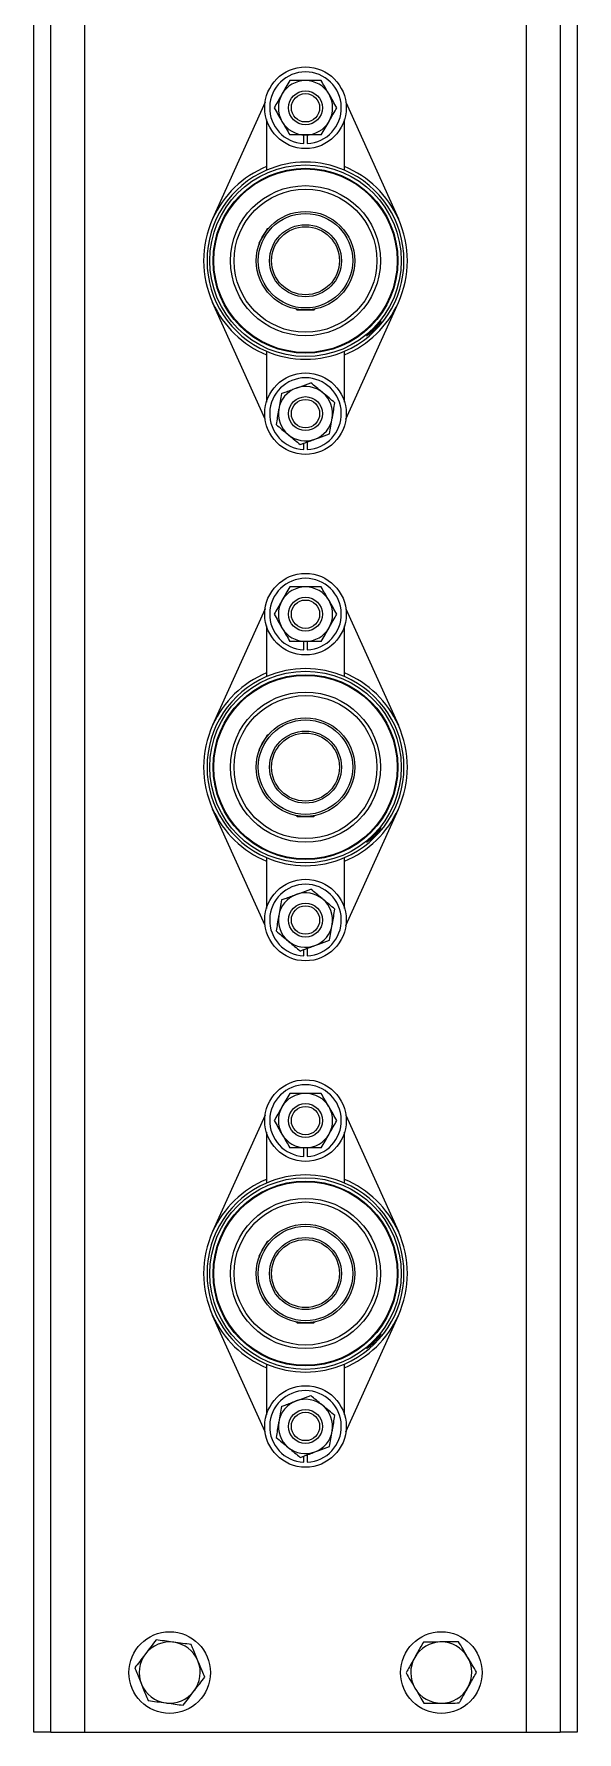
# Model space of a CAD drawing. Header units: millimetres. Extents: x -361 to 14022, y -1822 to 1455.
# Drawn here: x 3922.23 to 3934.54, y 491.01 to 529.44 of the extents above; entities that cross this region are included whole.
import ezdxf

# ---------------------------------------------------------------- set-up
doc = ezdxf.new("R2010")
doc.units = ezdxf.units.MM

msp = doc.modelspace()

# ---------------------------------------------------------------- linework, layer by layer
at = {"color": 7, "linetype": 'Continuous', "lineweight": 25}
for p, q in [((3922.229776, 491.006668), (3922.229776, 614.852822)), ((3922.614391, 491.006668), (3922.614391, 614.852822)), ((3923.383622, 491.006668), (3923.383622, 614.852822)), ((3933.383622, 614.852822), (3933.383622, 491.006668)), ((3934.152853, 614.852822), (3934.152853, 491.006668)), ((3934.537468, 614.852822), (3934.537468, 491.006668)), ((3927.468819, 527.892147), (3926.279964, 525.256017)), ((3929.298426, 527.892147), (3930.487281, 525.256017)), ((3927.499007, 527.505158), (3927.499007, 526.355314)), ((3929.268238, 526.355314), (3929.268238, 527.505158)), ((3928.343238, 526.958304), (3928.343238, 527.153453)), ((3928.424007, 527.153453), (3928.424007, 526.958304)), ((3927.512238, 525.028787), (3927.323104, 524.701196)), ((3927.53919, 525.036008), (3927.512238, 525.028787)), ((3927.323104, 524.701196), (3927.330325, 524.674244)), ((3927.468818, 520.722451), (3926.279964, 523.358581)), ((3928.174757, 523.211645), (3928.194488, 523.191914)), ((3928.194488, 523.191914), (3928.572757, 523.191914)), ((3928.572757, 523.191914), (3928.592487, 523.211645)), ((3929.298426, 520.722451), (3930.487281, 523.358581)), ((3927.499007, 522.259284), (3927.499007, 521.10944)), ((3929.268238, 521.109439), (3929.268238, 522.259284)), ((3928.343238, 520.035227), (3928.343238, 520.174902)), ((3928.424007, 520.20471), (3928.424007, 520.035227)), ((3927.468819, 516.430608), (3926.279964, 513.794478)), ((3929.298426, 516.430608), (3930.487281, 513.794478)), ((3927.499007, 516.04362), (3927.499007, 514.893775)), ((3929.268238, 514.893775), (3929.268238, 516.04362)), ((3928.343238, 515.496766), (3928.343238, 515.691914)), ((3928.424007, 515.691914), (3928.424007, 515.496766)), ((3927.512238, 513.567248), (3927.323104, 513.239657)), ((3927.53919, 513.57447), (3927.512238, 513.567248)), ((3927.323104, 513.239657), (3927.330325, 513.212705)), ((3927.468819, 509.260913), (3926.279964, 511.897042)), ((3928.174757, 511.750106), (3928.194488, 511.730376)), ((3928.194488, 511.730376), (3928.572757, 511.730376)), ((3928.572757, 511.730376), (3928.592487, 511.750106)), ((3929.298426, 509.260913), (3930.487281, 511.897042)), ((3927.499007, 510.797745), (3927.499007, 509.647901)), ((3929.268238, 509.647901), (3929.268238, 510.797745)), ((3928.343238, 508.573689), (3928.343238, 508.713364)), ((3928.424007, 508.743172), (3928.424007, 508.573689)), ((3927.468819, 504.96907), (3926.279964, 502.33294)), ((3929.298426, 504.96907), (3930.487281, 502.33294)), ((3927.499007, 504.582081), (3927.499007, 503.432237)), ((3929.268238, 503.432237), (3929.268238, 504.582081)), ((3928.343238, 504.035227), (3928.343238, 504.230376)), ((3928.424007, 504.230376), (3928.424007, 504.035227)), ((3927.512238, 502.10571), (3927.323104, 501.778119)), ((3927.53919, 502.112931), (3927.512238, 502.10571)), ((3927.323104, 501.778119), (3927.330325, 501.751167)), ((3927.468819, 497.799374), (3926.279964, 500.435504)), ((3929.298426, 497.799374), (3930.487281, 500.435504)), ((3928.174757, 500.288568), (3928.194488, 500.268837)), ((3928.194488, 500.268837), (3928.572757, 500.268837)), ((3928.572757, 500.268837), (3928.592487, 500.288568)), ((3927.499007, 499.336207), (3927.499007, 498.186363)), ((3929.268238, 498.186363), (3929.268238, 499.336207)), ((3928.343238, 497.11215), (3928.343238, 497.251825)), ((3928.424007, 497.281633), (3928.424007, 497.11215)), ((3922.614391, 491.006668), (3922.229776, 491.006668)), ((3922.614391, 491.006668), (3923.383622, 491.006668)), ((3923.383622, 491.006668), (3933.383622, 491.006668)), ((3933.383622, 491.006668), (3934.152853, 491.006668)), ((3934.537468, 491.006668), (3934.152853, 491.006668))]:
    msp.add_line(p, q, dxfattribs=at)
for centre, radius in [((3928.383622, 527.768837), 0.923077), ((3928.383622, 527.768837), 0.384615), ((3928.383622, 527.768837), 0.320923), ((3928.383622, 524.307299), 2.168545), ((3928.383622, 524.307299), 2.092495), ((3928.383622, 524.307299), 2.076923), ((3928.383622, 524.307299), 1.699722), ((3928.383622, 524.307299), 1.618952), ((3928.383622, 524.307299), 1.115385), ((3928.383622, 524.307299), 1.069231), ((3928.383622, 524.307299), 0.815385), ((3928.383622, 524.307299), 0.769231), ((3928.383622, 520.84576), 0.923077), ((3928.383622, 520.84576), 0.384615), ((3928.383622, 520.84576), 0.320923), ((3928.383622, 516.307299), 0.923077), ((3928.383622, 516.307299), 0.384615), ((3928.383622, 516.307299), 0.320923), ((3928.383622, 512.84576), 2.168545), ((3928.383622, 512.84576), 2.092495), ((3928.383622, 512.84576), 2.076923), ((3928.383622, 512.84576), 1.699722), ((3928.383622, 512.84576), 1.618952), ((3928.383622, 512.84576), 1.115385), ((3928.383622, 512.84576), 1.069231), ((3928.383622, 512.84576), 0.815385), ((3928.383622, 512.84576), 0.769231), ((3928.383622, 509.384222), 0.923077), ((3928.383622, 509.384222), 0.384615), ((3928.383622, 509.384222), 0.320923), ((3928.383622, 504.84576), 0.923077), ((3928.383622, 504.84576), 0.384615), ((3928.383622, 504.84576), 0.320923), ((3928.383622, 501.384222), 2.168545), ((3928.383622, 501.384222), 2.092495), ((3928.383622, 501.384222), 2.076923), ((3928.383622, 501.384222), 1.699722), ((3928.383622, 501.384222), 1.618952), ((3928.383622, 501.384222), 1.115385), ((3928.383622, 501.384222), 1.069231), ((3928.383622, 501.384222), 0.815385), ((3928.383622, 501.384222), 0.769231), ((3928.383622, 497.922684), 0.923077), ((3928.383622, 497.922684), 0.384615), ((3928.383622, 497.922684), 0.320923), ((3925.306699, 492.352822), 0.923077), ((3931.460545, 492.352822), 0.923077)]:
    msp.add_circle(centre, radius, dxfattribs=at)
for centre, radius, start, end in [((3928.383622, 527.768837), 0.811538, 272.8523899, 267.1476101), ((3928.383622, 527.768837), 0.615385, 150, 210), ((3928.383622, 527.768837), 0.615385, 90, 150), ((3928.383622, 527.768837), 0.615385, 30, 90), ((3928.383622, 527.768837), 0.615385, 330, 30), ((3928.383622, 527.768837), 0.615385, 210, 270), ((3928.383622, 527.768837), 0.615385, 270, 330), ((3928.383622, 524.307299), 2.230899, 66.6386517, 113.3613483), ((3928.383622, 524.307299), 2.231643, 113.3530981, 246.6469019), ((3928.383622, 524.307299), 2.307692, 112.5403105, 155.7253478), ((3928.383622, 524.307299), 2.307692, 24.2746522, 67.4596895), ((3928.383622, 524.307299), 2.231643, 293.3530981, 66.6469019), ((3928.383622, 524.307299), 2.307692, 155.7253478, 204.2746522), ((3928.383622, 524.307299), 2.307692, 335.7253478, 24.2746522), ((3928.383622, 524.307299), 2.307692, 204.2746522, 247.4596895), ((3928.383622, 524.307299), 2.307692, 292.5403105, 335.7253478), ((3928.862889, 523.831672), 1.519647, 306.3296583, 323.7779385), ((3928.383622, 524.307299), 2.230899, 246.6386517, 293.3613483), ((3928.383622, 520.84576), 0.811538, 272.8523899, 267.1476101), ((3928.383622, 520.84576), 0.615385, 110.2565807, 170.2565807), ((3928.383622, 520.84576), 0.615385, 50.2565807, 110.2565807), ((3928.383622, 520.84576), 0.615385, 350.2565807, 50.2565807), ((3928.383622, 520.84576), 0.615385, 170.2565807, 230.2565807), ((3928.383622, 520.84576), 0.615385, 290.2565807, 350.2565807), ((3928.383622, 520.84576), 0.615385, 230.2565807, 290.2565807), ((3928.383622, 516.307299), 0.811538, 272.8523899, 267.1476101), ((3928.383622, 516.307299), 0.615385, 90, 150), ((3928.383622, 516.307299), 0.615385, 30, 90), ((3928.383622, 516.307299), 0.615385, 150, 210), ((3928.383622, 516.307299), 0.615385, 330, 30), ((3928.383622, 516.307299), 0.615385, 210, 270), ((3928.383622, 516.307299), 0.615385, 270, 330), ((3928.383622, 512.84576), 2.230899, 66.6386517, 113.3613483), ((3928.383622, 512.84576), 2.231643, 113.3530981, 246.6469019), ((3928.383622, 512.84576), 2.307692, 112.5403105, 155.7253478), ((3928.383622, 512.84576), 2.307692, 24.2746522, 67.4596895), ((3928.383622, 512.84576), 2.231643, 293.3530981, 66.6469019), ((3928.383622, 512.84576), 2.307692, 155.7253478, 204.2746522), ((3928.383622, 512.84576), 2.307692, 335.7253478, 24.2746522), ((3928.383622, 512.84576), 2.307692, 204.2746522, 247.4596895), ((3928.383622, 512.84576), 2.307692, 292.5403105, 335.7253478), ((3928.862889, 512.370133), 1.519647, 306.3296583, 323.7779385), ((3928.383622, 512.84576), 2.230899, 246.6386517, 293.3613483), ((3928.383622, 509.384222), 0.811538, 272.8523899, 267.1476101), ((3928.383622, 509.384222), 0.615385, 110.2565807, 170.2565807), ((3928.383622, 509.384222), 0.615385, 50.2565807, 110.2565807), ((3928.383622, 509.384222), 0.615385, 350.2565807, 50.2565807), ((3928.383622, 509.384222), 0.615385, 170.2565807, 230.2565807), ((3928.383622, 509.384222), 0.615385, 290.2565807, 350.2565807), ((3928.383622, 509.384222), 0.615385, 230.2565807, 290.2565807), ((3928.383622, 504.84576), 0.811538, 272.8523899, 267.1476101), ((3928.383622, 504.84576), 0.615385, 90, 150), ((3928.383622, 504.84576), 0.615385, 30, 90), ((3928.383622, 504.84576), 0.615385, 150, 210), ((3928.383622, 504.84576), 0.615385, 330, 30), ((3928.383622, 504.84576), 0.615385, 210, 270), ((3928.383622, 504.84576), 0.615385, 270, 330), ((3928.383622, 501.384222), 2.307692, 112.5403105, 155.7253478), ((3928.383622, 501.384222), 2.230899, 66.6386517, 113.3613483), ((3928.383622, 501.384222), 2.307692, 24.2746522, 67.4596895), ((3928.383622, 501.384222), 2.231643, 113.3530981, 246.6469019), ((3928.383622, 501.384222), 2.231643, 293.3530981, 66.6469019), ((3928.383622, 501.384222), 2.307692, 155.7253478, 204.2746522), ((3928.383622, 501.384222), 2.307692, 335.7253478, 24.2746522), ((3928.383622, 501.384222), 2.307692, 204.2746522, 247.4596895), ((3928.383622, 501.384222), 2.307692, 292.5403105, 335.7253478), ((3928.862889, 500.908595), 1.519647, 306.3296583, 323.7779385), ((3928.383622, 501.384222), 2.230899, 246.6386517, 293.3613483), ((3928.383622, 497.922684), 0.811538, 272.8523899, 267.1476101), ((3928.383622, 497.922684), 0.615385, 110.2565807, 170.2565807), ((3928.383622, 497.922684), 0.615385, 50.2565807, 110.2565807), ((3928.383622, 497.922684), 0.615385, 350.2565807, 50.2565807), ((3928.383622, 497.922684), 0.615385, 170.2565807, 230.2565807), ((3928.383622, 497.922684), 0.615385, 290.2565807, 350.2565807), ((3928.383622, 497.922684), 0.615385, 230.2565807, 290.2565807), ((3925.306699, 492.352822), 0.692308, 142.4482808, 202.4482808), ((3925.306699, 492.352822), 0.692308, 82.4482808, 142.4482808), ((3925.306699, 492.352822), 0.692308, 22.4482808, 82.4482808), ((3931.460545, 492.352822), 0.692308, 90.5694727, 150.5694727), ((3931.460545, 492.352822), 0.692308, 30.5694727, 90.5694727), ((3925.306699, 492.352822), 0.692308, 322.4482808, 22.4482808), ((3931.460545, 492.352822), 0.692308, 150.5694727, 210.5694727), ((3931.460545, 492.352822), 0.692308, 330.5694727, 30.5694727), ((3925.306699, 492.352822), 0.692308, 202.4482808, 262.4482808), ((3931.460545, 492.352822), 0.692308, 210.5694727, 270.5694727), ((3931.460545, 492.352822), 0.692308, 270.5694727, 330.5694727), ((3925.306699, 492.352822), 0.692308, 262.4482808, 322.4482808)]:
    msp.add_arc(centre, radius, start, end, dxfattribs=at)
for points, knots in [([(3927.850683, 528.07653), (3927.846473, 528.069237), (3927.814585, 528.014006), (3927.754462, 527.90987), (3927.700344, 527.816134), (3927.673037, 527.768837)], [0, 0, 0, 0, 0.070085768, 0.530782234, 1, 1, 1, 1]), ([(3928.02833, 528.384222), (3927.999479, 528.334251), (3927.941249, 528.233394), (3927.881054, 528.129133), (3927.850683, 528.07653)], [0, 0, 0, 0, 0.495457963, 1, 1, 1, 1]), ([(3928.383622, 528.384222), (3928.351316, 528.384222), (3928.231056, 528.384222), (3928.113965, 528.384222), (3928.02833, 528.384222)], [0, 0, 0, 0, 0.268633605, 1, 1, 1, 1]), ([(3928.738915, 528.384222), (3928.709087, 528.384222), (3928.593276, 528.384222), (3928.472955, 528.384222), (3928.383622, 528.384222)], [0, 0, 0, 0, 0.257551345, 1, 1, 1, 1]), ([(3928.916561, 528.07653), (3928.91235, 528.083823), (3928.880463, 528.139054), (3928.82034, 528.24319), (3928.766222, 528.336925), (3928.738915, 528.384222)], [0, 0, 0, 0, 0.070085768, 0.530782234, 1, 1, 1, 1]), ([(3929.094207, 527.768837), (3929.065357, 527.818808), (3929.007127, 527.919665), (3928.946932, 528.023926), (3928.916561, 528.07653)], [0, 0, 0, 0, 0.495457963, 1, 1, 1, 1]), ([(3927.673037, 527.768837), (3927.701888, 527.718867), (3927.760118, 527.618009), (3927.820313, 527.513749), (3927.850683, 527.461145)], [0, 0, 0, 0, 0.495457963, 1, 1, 1, 1]), ([(3928.916561, 527.461145), (3928.920771, 527.468438), (3928.952659, 527.523669), (3929.012782, 527.627805), (3929.0669, 527.72154), (3929.094207, 527.768837)], [0, 0, 0, 0, 0.070085768, 0.530782234, 1, 1, 1, 1]), ([(3927.850683, 527.461145), (3927.854894, 527.453852), (3927.886782, 527.398621), (3927.946905, 527.294485), (3928.001023, 527.20075), (3928.02833, 527.153453)], [0, 0, 0, 0, 0.070085768, 0.530782234, 1, 1, 1, 1]), ([(3928.738915, 527.153453), (3928.767765, 527.203423), (3928.825995, 527.304281), (3928.88619, 527.408541), (3928.916561, 527.461145)], [0, 0, 0, 0, 0.4954579635, 1, 1, 1, 1]), ([(3928.383622, 527.153453), (3928.351316, 527.153453), (3928.231056, 527.153453), (3928.113965, 527.153453), (3928.02833, 527.153453)], [0, 0, 0, 0, 0.268633605, 1, 1, 1, 1]), ([(3928.738915, 527.153453), (3928.709087, 527.153453), (3928.593276, 527.153453), (3928.472955, 527.153453), (3928.383622, 527.153453)], [0, 0, 0, 0, 0.2575513451, 1, 1, 1, 1]), ([(3929.944738, 522.752551), (3929.962693, 522.771182), (3929.9986, 522.808442), (3930.042835, 522.861583), (3930.074403, 522.904237), (3930.090375, 522.930832), (3930.089686, 522.937492), (3930.072633, 522.923504), (3930.040637, 522.891014), (3929.996181, 522.844431), (3929.943305, 522.789927), (3929.88762, 522.734362), (3929.835497, 522.683843), (3929.793288, 522.643138), (3929.766747, 522.615843), (3929.759877, 522.604329), (3929.773683, 522.609531), (3929.806167, 522.631093), (3929.852892, 522.667569), (3929.90184, 522.710399), (3929.932538, 522.740563), (3929.944738, 522.752551)], [0, 0, 0, 0, 0.053496138, 0.106985503, 0.160650569, 0.214430314, 0.268009458, 0.321381855, 0.374869007, 0.428620389, 0.482373844, 0.535858316, 0.589218216, 0.642787635, 0.69657985, 0.750265524, 0.803684854, 0.85709262, 0.910752029, 0.964532445, 1, 1, 1, 1]), ([(3928.170561, 521.423084), (3928.200869, 521.43427), (3928.313691, 521.475907), (3928.42354, 521.516446), (3928.503879, 521.546096)], [0, 0, 0, 0, 0.268633605, 1, 1, 1, 1]), ([(3928.777069, 521.318939), (3928.770594, 521.324323), (3928.721556, 521.365098), (3928.629097, 521.441977), (3928.545873, 521.511178), (3928.503879, 521.546096)], [0, 0, 0, 0, 0.070085768, 0.530782234, 1, 1, 1, 1]), ([(3927.837243, 521.300073), (3927.827478, 521.243205), (3927.807768, 521.128424), (3927.787394, 521.009771), (3927.777114, 520.949906)], [0, 0, 0, 0, 0.495457963, 1, 1, 1, 1]), ([(3927.837243, 521.300073), (3927.865225, 521.3104), (3927.973874, 521.350497), (3928.086754, 521.392155), (3928.170561, 521.423084)], [0, 0, 0, 0, 0.257551345, 1, 1, 1, 1]), ([(3929.050259, 521.091783), (3929.005891, 521.128674), (3928.916343, 521.203133), (3928.823774, 521.280104), (3928.777069, 521.318939)], [0, 0, 0, 0, 0.495457963, 1, 1, 1, 1]), ([(3927.777114, 520.949906), (3927.775689, 520.941606), (3927.764896, 520.878751), (3927.744546, 520.760239), (3927.726229, 520.653564), (3927.716986, 520.599738)], [0, 0, 0, 0, 0.070085768, 0.530782234, 1, 1, 1, 1]), ([(3928.99013, 520.741615), (3928.991555, 520.749915), (3929.002349, 520.81277), (3929.022698, 520.931282), (3929.041016, 521.037956), (3929.050259, 521.091783)], [0, 0, 0, 0, 0.070085768, 0.530782234, 1, 1, 1, 1]), ([(3927.716986, 520.599738), (3927.761353, 520.562847), (3927.850901, 520.488388), (3927.94347, 520.411417), (3927.990176, 520.372582)], [0, 0, 0, 0, 0.495457963, 1, 1, 1, 1]), ([(3928.596684, 520.268436), (3928.626992, 520.279622), (3928.739814, 520.321259), (3928.849663, 520.361798), (3928.930002, 520.391447)], [0, 0, 0, 0, 0.268633605, 1, 1, 1, 1]), ([(3928.930002, 520.391447), (3928.939767, 520.448316), (3928.959476, 520.563096), (3928.979851, 520.68175), (3928.99013, 520.741615)], [0, 0, 0, 0, 0.495457963, 1, 1, 1, 1]), ([(3927.990176, 520.372582), (3927.996651, 520.367198), (3928.045689, 520.326423), (3928.138148, 520.249544), (3928.221372, 520.180343), (3928.263365, 520.145425)], [0, 0, 0, 0, 0.070085768, 0.530782234, 1, 1, 1, 1]), ([(3928.263365, 520.145425), (3928.291348, 520.155752), (3928.399997, 520.195849), (3928.512876, 520.237507), (3928.596684, 520.268436)], [0, 0, 0, 0, 0.257551345, 1, 1, 1, 1]), ([(3928.02833, 516.922684), (3927.999479, 516.872713), (3927.941249, 516.771856), (3927.881054, 516.667595), (3927.850683, 516.614991)], [0, 0, 0, 0, 0.495457963, 1, 1, 1, 1]), ([(3928.383622, 516.922684), (3928.351316, 516.922684), (3928.231056, 516.922684), (3928.113965, 516.922684), (3928.02833, 516.922684)], [0, 0, 0, 0, 0.268633605, 1, 1, 1, 1]), ([(3928.738915, 516.922684), (3928.709087, 516.922684), (3928.593276, 516.922684), (3928.472955, 516.922684), (3928.383622, 516.922684)], [0, 0, 0, 0, 0.257551345, 1, 1, 1, 1]), ([(3928.916561, 516.614991), (3928.91235, 516.622284), (3928.880463, 516.677515), (3928.82034, 516.781651), (3928.766222, 516.875386), (3928.738915, 516.922684)], [0, 0, 0, 0, 0.070085768, 0.530782234, 1, 1, 1, 1]), ([(3927.850683, 516.614991), (3927.846473, 516.607698), (3927.814585, 516.552467), (3927.754462, 516.448331), (3927.700344, 516.354596), (3927.673037, 516.307299)], [0, 0, 0, 0, 0.070085768, 0.530782234, 1, 1, 1, 1]), ([(3929.094207, 516.307299), (3929.065357, 516.357269), (3929.007127, 516.458127), (3928.946932, 516.562387), (3928.916561, 516.614991)], [0, 0, 0, 0, 0.495457963, 1, 1, 1, 1]), ([(3927.673037, 516.307299), (3927.701888, 516.257328), (3927.760118, 516.156471), (3927.820313, 516.05221), (3927.850683, 515.999607)], [0, 0, 0, 0, 0.495457963, 1, 1, 1, 1]), ([(3928.916561, 515.999607), (3928.920771, 516.006899), (3928.952659, 516.062131), (3929.012782, 516.166267), (3929.0669, 516.260002), (3929.094207, 516.307299)], [0, 0, 0, 0, 0.070085768, 0.530782234, 1, 1, 1, 1]), ([(3927.850683, 515.999607), (3927.854894, 515.992314), (3927.886782, 515.937083), (3927.946905, 515.832947), (3928.001023, 515.739211), (3928.02833, 515.691914)], [0, 0, 0, 0, 0.070085768, 0.530782234, 1, 1, 1, 1]), ([(3928.738915, 515.691914), (3928.767765, 515.741885), (3928.825995, 515.842742), (3928.88619, 515.947003), (3928.916561, 515.999607)], [0, 0, 0, 0, 0.4954579635, 1, 1, 1, 1]), ([(3928.383622, 515.691914), (3928.351316, 515.691914), (3928.231056, 515.691914), (3928.113965, 515.691914), (3928.02833, 515.691914)], [0, 0, 0, 0, 0.268633605, 1, 1, 1, 1]), ([(3928.738915, 515.691914), (3928.709087, 515.691914), (3928.593276, 515.691914), (3928.472955, 515.691914), (3928.383622, 515.691914)], [0, 0, 0, 0, 0.2575513451, 1, 1, 1, 1]), ([(3929.944738, 511.291012), (3929.962693, 511.309644), (3929.9986, 511.346904), (3930.042835, 511.400045), (3930.074403, 511.442699), (3930.090375, 511.469294), (3930.089686, 511.475954), (3930.072633, 511.461966), (3930.040637, 511.429475), (3929.996181, 511.382893), (3929.943305, 511.328389), (3929.88762, 511.272823), (3929.835497, 511.222304), (3929.793288, 511.1816), (3929.766747, 511.154304), (3929.759877, 511.14279), (3929.773683, 511.147993), (3929.806167, 511.169555), (3929.852892, 511.20603), (3929.90184, 511.24886), (3929.932538, 511.279025), (3929.944738, 511.291012)], [0, 0, 0, 0, 0.053496138, 0.106985503, 0.160650569, 0.214430314, 0.268009458, 0.321381855, 0.374869007, 0.428620389, 0.482373844, 0.535858316, 0.589218216, 0.642787635, 0.69657985, 0.750265524, 0.803684854, 0.85709262, 0.910752029, 0.964532445, 1, 1, 1, 1]), ([(3928.170561, 509.961546), (3928.200869, 509.972731), (3928.313691, 510.014368), (3928.42354, 510.054908), (3928.503879, 510.084557)], [0, 0, 0, 0, 0.268633605, 1, 1, 1, 1]), ([(3928.777069, 509.857401), (3928.770594, 509.862785), (3928.721556, 509.903559), (3928.629097, 509.980439), (3928.545873, 510.04964), (3928.503879, 510.084557)], [0, 0, 0, 0, 0.070085768, 0.530782234, 1, 1, 1, 1]), ([(3927.837243, 509.838535), (3927.827478, 509.781666), (3927.807768, 509.666886), (3927.787394, 509.548233), (3927.777114, 509.488367)], [0, 0, 0, 0, 0.495457963, 1, 1, 1, 1]), ([(3927.837243, 509.838535), (3927.865225, 509.848862), (3927.973874, 509.888959), (3928.086754, 509.930617), (3928.170561, 509.961546)], [0, 0, 0, 0, 0.257551345, 1, 1, 1, 1]), ([(3929.050259, 509.630244), (3929.005891, 509.667135), (3928.916343, 509.741594), (3928.823774, 509.818565), (3928.777069, 509.857401)], [0, 0, 0, 0, 0.495457963, 1, 1, 1, 1]), ([(3928.99013, 509.280077), (3928.991555, 509.288376), (3929.002349, 509.351232), (3929.022698, 509.469743), (3929.041016, 509.576418), (3929.050259, 509.630244)], [0, 0, 0, 0, 0.070085768, 0.530782234, 1, 1, 1, 1]), ([(3927.777114, 509.488367), (3927.775689, 509.480068), (3927.764896, 509.417212), (3927.744546, 509.298701), (3927.726229, 509.192026), (3927.716986, 509.1382)], [0, 0, 0, 0, 0.070085768, 0.530782234, 1, 1, 1, 1]), ([(3928.930002, 508.929909), (3928.939767, 508.986778), (3928.959476, 509.101558), (3928.979851, 509.220211), (3928.99013, 509.280077)], [0, 0, 0, 0, 0.495457963, 1, 1, 1, 1]), ([(3927.716986, 509.1382), (3927.761353, 509.101309), (3927.850901, 509.02685), (3927.94347, 508.949879), (3927.990176, 508.911043)], [0, 0, 0, 0, 0.495457963, 1, 1, 1, 1]), ([(3927.990176, 508.911043), (3927.996651, 508.905659), (3928.045689, 508.864884), (3928.138148, 508.788005), (3928.221372, 508.718804), (3928.263365, 508.683887)], [0, 0, 0, 0, 0.070085768, 0.530782234, 1, 1, 1, 1]), ([(3928.596684, 508.806898), (3928.626992, 508.818083), (3928.739814, 508.85972), (3928.849663, 508.90026), (3928.930002, 508.929909)], [0, 0, 0, 0, 0.268633605, 1, 1, 1, 1]), ([(3928.263365, 508.683887), (3928.291348, 508.694214), (3928.399997, 508.734311), (3928.512876, 508.775969), (3928.596684, 508.806898)], [0, 0, 0, 0, 0.257551345, 1, 1, 1, 1]), ([(3928.02833, 505.461145), (3927.999479, 505.411174), (3927.941249, 505.310317), (3927.881054, 505.206057), (3927.850684, 505.153453)], [0, 0, 0, 0, 0.495457963, 1, 1, 1, 1]), ([(3928.383622, 505.461145), (3928.351316, 505.461145), (3928.231056, 505.461145), (3928.113966, 505.461145), (3928.02833, 505.461145)], [0, 0, 0, 0, 0.268633605, 1, 1, 1, 1]), ([(3928.738915, 505.461145), (3928.709087, 505.461145), (3928.593276, 505.461145), (3928.472955, 505.461145), (3928.383622, 505.461145)], [0, 0, 0, 0, 0.257551345, 1, 1, 1, 1]), ([(3928.916561, 505.153453), (3928.91235, 505.160746), (3928.880463, 505.215977), (3928.82034, 505.320113), (3928.766222, 505.413848), (3928.738915, 505.461145)], [0, 0, 0, 0, 0.070085768, 0.530782234, 1, 1, 1, 1]), ([(3927.850684, 505.153453), (3927.846473, 505.14616), (3927.814585, 505.090929), (3927.754462, 504.986793), (3927.700344, 504.893057), (3927.673037, 504.84576)], [0, 0, 0, 0, 0.070085768, 0.530782234, 1, 1, 1, 1]), ([(3929.094207, 504.84576), (3929.065357, 504.895731), (3929.007127, 504.996588), (3928.946932, 505.100849), (3928.916561, 505.153453)], [0, 0, 0, 0, 0.495457963, 1, 1, 1, 1]), ([(3927.673037, 504.84576), (3927.701888, 504.79579), (3927.760118, 504.694932), (3927.820313, 504.590672), (3927.850684, 504.538068)], [0, 0, 0, 0, 0.495457963, 1, 1, 1, 1]), ([(3928.916561, 504.538068), (3928.920771, 504.545361), (3928.952659, 504.600592), (3929.012782, 504.704728), (3929.0669, 504.798463), (3929.094207, 504.84576)], [0, 0, 0, 0, 0.070085768, 0.530782234, 1, 1, 1, 1]), ([(3927.850684, 504.538068), (3927.854894, 504.530775), (3927.886782, 504.475544), (3927.946905, 504.371408), (3928.001023, 504.277673), (3928.02833, 504.230376)], [0, 0, 0, 0, 0.070085768, 0.530782234, 1, 1, 1, 1]), ([(3928.738915, 504.230376), (3928.767765, 504.280346), (3928.825995, 504.381204), (3928.88619, 504.485464), (3928.916561, 504.538068)], [0, 0, 0, 0, 0.4954579635, 1, 1, 1, 1]), ([(3928.383622, 504.230376), (3928.351316, 504.230376), (3928.231056, 504.230376), (3928.113966, 504.230376), (3928.02833, 504.230376)], [0, 0, 0, 0, 0.268633605, 1, 1, 1, 1]), ([(3928.738915, 504.230376), (3928.709087, 504.230376), (3928.593276, 504.230376), (3928.472955, 504.230376), (3928.383622, 504.230376)], [0, 0, 0, 0, 0.2575513451, 1, 1, 1, 1]), ([(3929.944738, 499.829474), (3929.962693, 499.848105), (3929.9986, 499.885365), (3930.042835, 499.938506), (3930.074403, 499.98116), (3930.090375, 500.007755), (3930.089686, 500.014415), (3930.072633, 500.000427), (3930.040637, 499.967937), (3929.996181, 499.921354), (3929.943305, 499.866851), (3929.88762, 499.811285), (3929.835497, 499.760766), (3929.793288, 499.720061), (3929.766747, 499.692766), (3929.759877, 499.681252), (3929.773683, 499.686454), (3929.806167, 499.708016), (3929.852892, 499.744492), (3929.90184, 499.787322), (3929.932538, 499.817486), (3929.944738, 499.829474)], [0, 0, 0, 0, 0.053496138, 0.106985503, 0.160650569, 0.214430314, 0.268009458, 0.321381855, 0.374869007, 0.428620389, 0.482373844, 0.535858316, 0.589218216, 0.642787635, 0.69657985, 0.750265524, 0.803684854, 0.85709262, 0.910752029, 0.964532445, 1, 1, 1, 1]), ([(3927.837243, 498.376996), (3927.865225, 498.387323), (3927.973874, 498.42742), (3928.086754, 498.469078), (3928.170561, 498.500008)], [0, 0, 0, 0, 0.257551345, 1, 1, 1, 1]), ([(3928.170561, 498.500008), (3928.200869, 498.511193), (3928.313691, 498.55283), (3928.42354, 498.593369), (3928.503879, 498.623019)], [0, 0, 0, 0, 0.268633605, 1, 1, 1, 1]), ([(3928.777069, 498.395862), (3928.770594, 498.401246), (3928.721556, 498.442021), (3928.629097, 498.5189), (3928.545873, 498.588101), (3928.503879, 498.623019)], [0, 0, 0, 0, 0.070085768, 0.530782234, 1, 1, 1, 1]), ([(3927.837243, 498.376996), (3927.827478, 498.320128), (3927.807768, 498.205348), (3927.787394, 498.086694), (3927.777114, 498.026829)], [0, 0, 0, 0, 0.495457963, 1, 1, 1, 1]), ([(3929.050259, 498.168706), (3929.005891, 498.205597), (3928.916343, 498.280056), (3928.823774, 498.357027), (3928.777069, 498.395862)], [0, 0, 0, 0, 0.495457963, 1, 1, 1, 1]), ([(3928.99013, 497.818538), (3928.991555, 497.826838), (3929.002349, 497.889693), (3929.022698, 498.008205), (3929.041016, 498.114879), (3929.050259, 498.168706)], [0, 0, 0, 0, 0.070085768, 0.530782234, 1, 1, 1, 1]), ([(3927.777114, 498.026829), (3927.775689, 498.018529), (3927.764896, 497.955674), (3927.744546, 497.837162), (3927.726229, 497.730488), (3927.716986, 497.676661)], [0, 0, 0, 0, 0.070085768, 0.530782234, 1, 1, 1, 1]), ([(3928.930002, 497.468371), (3928.939767, 497.525239), (3928.959476, 497.640019), (3928.979851, 497.758673), (3928.99013, 497.818538)], [0, 0, 0, 0, 0.495457963, 1, 1, 1, 1]), ([(3927.716986, 497.676661), (3927.761353, 497.63977), (3927.850901, 497.565311), (3927.94347, 497.48834), (3927.990176, 497.449505)], [0, 0, 0, 0, 0.495457963, 1, 1, 1, 1]), ([(3927.990176, 497.449505), (3927.996651, 497.444121), (3928.045689, 497.403346), (3928.138148, 497.326467), (3928.221372, 497.257266), (3928.263365, 497.222348)], [0, 0, 0, 0, 0.070085768, 0.530782234, 1, 1, 1, 1]), ([(3928.263365, 497.222348), (3928.291348, 497.232675), (3928.399997, 497.272772), (3928.512876, 497.31443), (3928.596684, 497.345359)], [0, 0, 0, 0, 0.257551345, 1, 1, 1, 1]), ([(3928.596684, 497.345359), (3928.626992, 497.356545), (3928.739814, 497.398182), (3928.849663, 497.438721), (3928.930002, 497.468371)], [0, 0, 0, 0, 0.268633605, 1, 1, 1, 1]), ([(3924.757835, 492.774768), (3924.752061, 492.767257), (3924.708332, 492.710375), (3924.625884, 492.603127), (3924.551671, 492.506591), (3924.514225, 492.457881)], [0, 0, 0, 0, 0.070090032, 0.530784434, 1, 1, 1, 1]), ([(3925.001446, 493.091655), (3924.961882, 493.040191), (3924.88203, 492.93632), (3924.799483, 492.828944), (3924.757835, 492.774768)], [0, 0, 0, 0, 0.4954579635, 1, 1, 1, 1]), ([(3925.397683, 493.039125), (3925.388291, 493.04037), (3925.317166, 493.049799), (3925.183062, 493.067578), (3925.062353, 493.08358), (3925.001446, 493.091655)], [0, 0, 0, 0, 0.070090032, 0.530784434, 1, 1, 1, 1]), ([(3925.79392, 492.986595), (3925.72957, 492.995127), (3925.599688, 493.012345), (3925.465425, 493.030144), (3925.397683, 493.039125)], [0, 0, 0, 0, 0.495457963, 1, 1, 1, 1]), ([(3925.946547, 492.617179), (3925.905024, 492.717682), (3925.853355, 492.84274), (3925.803675, 492.962985), (3925.79392, 492.986595)], [0, 0, 0, 0, 0.803647298, 1, 1, 1, 1]), ([(3931.05398, 493.041123), (3931.003464, 492.951583), (3930.93867, 492.836736), (3930.872221, 492.718954), (3930.857578, 492.693)], [0, 0, 0, 0, 0.779636077, 1, 1, 1, 1]), ([(3931.453664, 493.045095), (3931.444191, 493.045001), (3931.372447, 493.044288), (3931.237177, 493.042944), (3931.115418, 493.041733), (3931.05398, 493.041123)], [0, 0, 0, 0, 0.070090032, 0.530784434, 1, 1, 1, 1]), ([(3931.853349, 493.049068), (3931.788438, 493.048423), (3931.657427, 493.047121), (3931.521995, 493.045775), (3931.453664, 493.045095)], [0, 0, 0, 0, 0.495457963, 1, 1, 1, 1]), ([(3932.056631, 492.704918), (3932.051813, 492.713075), (3932.015323, 492.774851), (3931.946524, 492.891326), (3931.884596, 492.996167), (3931.853349, 493.049068)], [0, 0, 0, 0, 0.0700900317, 0.5307844344, 1, 1, 1, 1]), ([(3924.514225, 492.457881), (3924.523979, 492.434271), (3924.573659, 492.314026), (3924.625328, 492.188967), (3924.666851, 492.088465)], [0, 0, 0, 0, 0.196352702, 1, 1, 1, 1]), ([(3926.099174, 492.247763), (3926.059917, 492.342779), (3926.009565, 492.464652), (3925.957926, 492.589637), (3925.946547, 492.617179)], [0, 0, 0, 0, 0.779636077, 1, 1, 1, 1]), ([(3930.857578, 492.693), (3930.804146, 492.59829), (3930.737658, 492.48044), (3930.673729, 492.367126), (3930.661177, 492.344877)], [0, 0, 0, 0, 0.803647298, 1, 1, 1, 1]), ([(3930.661177, 492.344877), (3930.694191, 492.288985), (3930.760824, 492.176177), (3930.829706, 492.059563), (3930.864459, 492.000726)], [0, 0, 0, 0, 0.495457963, 1, 1, 1, 1]), ([(3932.259914, 492.360767), (3932.2269, 492.416659), (3932.160267, 492.529467), (3932.091385, 492.646081), (3932.056631, 492.704918)], [0, 0, 0, 0, 0.495457963, 1, 1, 1, 1]), ([(3932.063512, 492.012644), (3932.078155, 492.038599), (3932.144604, 492.15638), (3932.209398, 492.271228), (3932.259914, 492.360767)], [0, 0, 0, 0, 0.220363923, 1, 1, 1, 1]), ([(3924.666851, 492.088465), (3924.678231, 492.060922), (3924.729869, 491.935937), (3924.780222, 491.814065), (3924.819478, 491.719048)], [0, 0, 0, 0, 0.2203639233, 1, 1, 1, 1]), ([(3925.855563, 491.930876), (3925.861337, 491.938387), (3925.905066, 491.995269), (3925.987514, 492.102517), (3926.061727, 492.199053), (3926.099174, 492.247763)], [0, 0, 0, 0, 0.070090032, 0.530784434, 1, 1, 1, 1]), ([(3930.864459, 492.000726), (3930.869278, 491.992569), (3930.905767, 491.930793), (3930.974567, 491.814318), (3931.036494, 491.709477), (3931.067742, 491.656576)], [0, 0, 0, 0, 0.070090032, 0.530784434, 1, 1, 1, 1]), ([(3931.86711, 491.664521), (3931.879663, 491.686771), (3931.943592, 491.800085), (3932.010079, 491.917934), (3932.063512, 492.012644)], [0, 0, 0, 0, 0.196352702, 1, 1, 1, 1]), ([(3924.819478, 491.719048), (3924.883829, 491.710517), (3925.01371, 491.693299), (3925.147974, 491.675499), (3925.215715, 491.666519)], [0, 0, 0, 0, 0.495457963, 1, 1, 1, 1]), ([(3925.215715, 491.666519), (3925.225107, 491.665274), (3925.296233, 491.655845), (3925.430336, 491.638066), (3925.551045, 491.622064), (3925.611953, 491.613989)], [0, 0, 0, 0, 0.070090032, 0.530784434, 1, 1, 1, 1]), ([(3925.611953, 491.613989), (3925.651516, 491.665453), (3925.731368, 491.769324), (3925.813915, 491.8767), (3925.855563, 491.930876)], [0, 0, 0, 0, 0.495457963, 1, 1, 1, 1]), ([(3931.067742, 491.656576), (3931.132652, 491.657221), (3931.263663, 491.658523), (3931.399095, 491.659869), (3931.467426, 491.660548)], [0, 0, 0, 0, 0.495457963, 1, 1, 1, 1]), ([(3931.467426, 491.660548), (3931.4769, 491.660643), (3931.548644, 491.661356), (3931.683914, 491.6627), (3931.805673, 491.66391), (3931.86711, 491.664521)], [0, 0, 0, 0, 0.070090032, 0.530784434, 1, 1, 1, 1])]:
    msp.add_open_spline(points, degree=3, knots=knots, dxfattribs=at)

doc.saveas('drawing.dxf')
